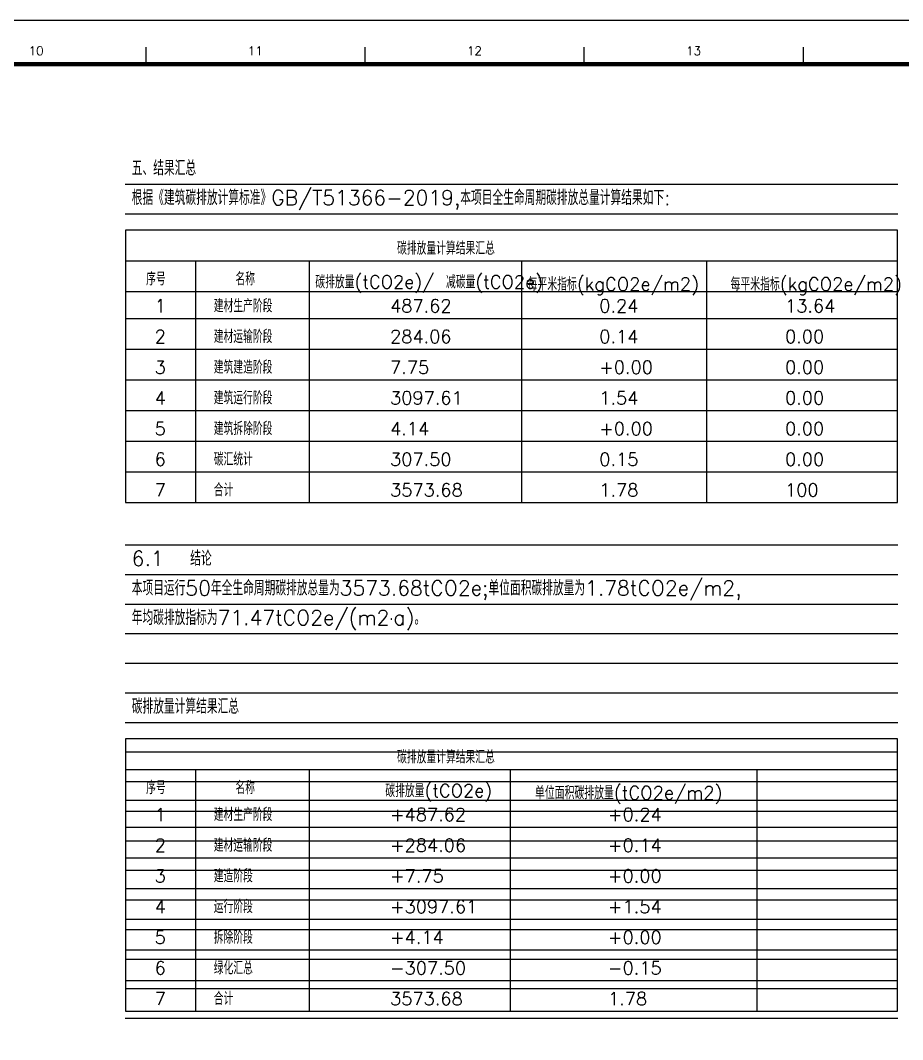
# Model space of a CAD drawing. Header units: inches. Extents: x 0 to 508000, y 0 to 738838.
# Drawn here: x 49641 to 69770, y 25482 to 48738 of the extents above; entities that cross this region are included whole.
import ezdxf
from ezdxf.enums import TextEntityAlignment as Align
from ezdxf.lldxf.tags import DXFTag

# ---------------------------------------------------------------- set-up
doc = ezdxf.new("R2010")
doc.units = ezdxf.units.IN
doc.header["$LTSCALE"] = 1000
doc.header["$MEASUREMENT"] = 0
for name, color, linetype, true_color in [('PUB_TAB', 7, 'Continuous', 0xffffff), ('PUB_TEXT', 7, 'Continuous', 0xffffff), ('TK', 7, 'Continuous', 0xffffff), ('ZG-图框层', 4, 'Continuous', 0x00ffff), ('打底线', 7, 'Continuous', 0xffffff)]:
    doc.layers.add(name, color=color, linetype=linetype, true_color=true_color)
doc.styles.add('ISOCP', font='txt.shx', dxfattribs={"height": 0.2, "bigfont": 'gbcbig.shx'})
doc.styles.add('TXTSTY_ANONYMOUS', font='txt.shx', dxfattribs={"height": 0.2, "bigfont": 'gbcbig.shx'})
tags = doc.linetypes.add('DOT', pattern=[0.25, 0, -0.25]).pattern_tags.tags
tags[6:7] = [DXFTag(74, 4), DXFTag(75, 0), DXFTag(340, '0'), DXFTag(46, 0.0), DXFTag(50, 0.0), DXFTag(44, 0.0), DXFTag(45, 0.0)]
tags[4:5] = [DXFTag(74, 4), DXFTag(75, 0), DXFTag(340, '0'), DXFTag(46, 0.0), DXFTag(50, 0.0), DXFTag(44, 0.0), DXFTag(45, 0.0)]

msp = doc.modelspace()

# ---------------------------------------------------------------- linework, layer by layer
at = {"layer": 'PUB_TAB', "color": 2, "lineweight": -3, "true_color": 0xffff00}
for points in [[(52037, 37736), (69657, 37736), (69657, 43951), (52037, 43951)], [(52037, 26129), (69657, 26129), (69657, 32343), (52037, 32343)]]:
    msp.add_lwpolyline(points, close=True, dxfattribs=at)
for points in [[(52037, 43251), (69657, 43251)], [(53637, 43251), (53637, 37736)], [(56231, 43251), (56231, 37736)], [(61074, 43251), (61074, 37736)], [(65292, 43251), (65292, 37736)], [(52037, 42551), (69657, 42551)], [(52037, 41936), (69657, 41936)], [(52037, 41236), (69657, 41236)], [(52037, 40536), (69657, 40536)], [(52037, 39836), (69657, 39836)], [(52037, 39136), (69657, 39136)], [(52037, 38436), (69657, 38436)], [(52037, 31643), (69657, 31643)], [(53637, 31643), (53637, 26129)], [(56231, 31643), (56231, 26129)], [(60813, 31643), (60813, 26129)], [(66443, 31643), (66443, 26129)], [(52037, 30943), (69657, 30943)], [(52037, 30329), (69657, 30329)], [(52037, 29629), (69657, 29629)], [(52037, 28929), (69657, 28929)], [(52037, 28229), (69657, 28229)], [(52037, 27529), (69657, 27529)], [(52037, 26829), (69657, 26829)]]:
    msp.add_lwpolyline(points, dxfattribs=at)
at = {"layer": 'TK', "lineweight": -3}
for p, q in [((52500, 48130), (52500, 47738)), ((57500, 48130), (57500, 47738)), ((62500, 48130), (62500, 47738)), ((67500, 48130), (67500, 47738))]:
    msp.add_line(p, q, dxfattribs=at)
at = {"layer": 'ZG-图框层', "lineweight": -3}
msp.add_lwpolyline([(0, 6738), (89100, 6738), (89100, 48738), (0, 48738)], close=True, dxfattribs=at)
at = {"layer": 'ZG-图框层', "lineweight": -3, "const_width": 100}
msp.add_lwpolyline([(2500, 7738), (88100, 7738), (88100, 47738), (2500, 47738)], close=True, dxfattribs=at)
at = {"layer": '打底线', "color": 0, "linetype": 'DOT', "lineweight": -3}
for p, q in [((52033, 45003), (69660, 45003)), ((52033, 44328), (69660, 44328)), ((52033, 36771), (69660, 36771)), ((52033, 36096), (69660, 36096)), ((52033, 35421), (69660, 35421)), ((52033, 34746), (69660, 34746)), ((52033, 34071), (69660, 34071)), ((52033, 33396), (69660, 33396)), ((52033, 32721), (69660, 32721)), ((52033, 32046), (69660, 32046)), ((52033, 31371), (69660, 31371)), ((52033, 30696), (69660, 30696)), ((52033, 30021), (69660, 30021)), ((52033, 29346), (69660, 29346)), ((52033, 28671), (69660, 28671)), ((52033, 27996), (69660, 27996)), ((52033, 27321), (69660, 27321)), ((52033, 26646), (69660, 26646)), ((52033, 25971), (69660, 25971))]:
    msp.add_line(p, q, dxfattribs=at)

# ---------------------------------------------------------------- texts
at = {"layer": 'PUB_TAB', "color": 2, "true_color": 0xffff00, "style": 'TXTSTY_ANONYMOUS'}
for s, height, p in [('碳排放量计算结果汇总', 297.5, (58235, 43391)), ('序号', 297.5, (52511, 42691)), ('名称', 297.5, (54548, 42691)), ('碳排放量(tCO2e)/ 减碳量(tCO2e)', 297.5, (56371, 42622)), ('每平米指标(kgCO2e/m2)', 299.62, (61214, 42572)), ('每平米指标(kgCO2e/m2)', 299.62, (65844, 42572)), ('1', 298, (52706, 42076)), ('建材生产阶段', 297.5, (54053, 42076)), ('487.62', 297.5, (58076, 42076)), ('0.24', 297.5, (62849, 42076)), ('13.64', 297.5, (67088, 42076)), ('2', 298, (52706, 41376)), ('建材运输阶段', 297.5, (54053, 41376)), ('284.06', 297.5, (58076, 41376)), ('0.14', 297.5, (62849, 41376)), ('0.00', 297.5, (67088, 41376)), ('3', 298, (52706, 40676)), ('建筑建造阶段', 297.5, (54053, 40676)), ('7.75', 297.5, (58076, 40676)), ('+0.00', 297.5, (62849, 40676)), ('0.00', 297.5, (67088, 40676)), ('4', 298, (52706, 39976)), ('建筑运行阶段', 297.5, (54053, 39976)), ('3097.61', 297.5, (58076, 39976)), ('1.54', 297.5, (62849, 39976)), ('0.00', 297.5, (67088, 39976)), ('5', 298, (52706, 39276)), ('建筑拆除阶段', 297.5, (54053, 39276)), ('4.14', 297.5, (58076, 39276)), ('+0.00', 297.5, (62849, 39276)), ('0.00', 297.5, (67088, 39276)), ('6', 298, (52706, 38576)), ('碳汇统计', 297.5, (54053, 38576)), ('307.50', 297.5, (58076, 38576)), ('0.15', 297.5, (62849, 38576)), ('0.00', 297.5, (67088, 38576)), ('7', 298, (52706, 37876)), ('合计', 297.5, (54053, 37876)), ('3573.68', 297.5, (58076, 37876)), ('1.78', 297.5, (62849, 37876)), ('100', 297.5, (67088, 37876)), ('碳排放量计算结果汇总', 297.5, (58235, 31783)), ('序号', 297.5, (52511, 31083)), ('名称', 297.5, (54548, 31083)), ('碳排放量(tCO2e)', 297.5, (57968, 31014)), ('单位面积碳排放量(tCO2e/m2)', 299.62, (61383, 30965)), ('1', 298, (52706, 30469)), ('建材生产阶段', 297.5, (54053, 30469)), ('+487.62', 297.5, (58076, 30469)), ('+0.24', 297.5, (63049, 30469)), ('2', 298, (52706, 29769)), ('建材运输阶段', 297.5, (54053, 29769)), ('+284.06', 297.5, (58076, 29769)), ('+0.14', 297.5, (63049, 29769)), ('3', 298, (52706, 29069)), ('建造阶段', 297.5, (54053, 29069)), ('+7.75', 297.5, (58076, 29069)), ('+0.00', 297.5, (63049, 29069)), ('4', 298, (52706, 28369)), ('运行阶段', 297.5, (54053, 28369)), ('+3097.61', 297.5, (58076, 28369)), ('+1.54', 297.5, (63049, 28369)), ('5', 298, (52706, 27669)), ('拆除阶段', 297.5, (54053, 27669)), ('+4.14', 297.5, (58076, 27669)), ('+0.00', 297.5, (63049, 27669)), ('6', 298, (52706, 26969)), ('绿化汇总', 297.5, (54053, 26969)), ('-307.50', 297.5, (58076, 26969)), ('-0.15', 297.5, (63049, 26969)), ('7', 298, (52706, 26269)), ('合计', 297.5, (54053, 26269)), ('3573.68', 297.5, (58076, 26269)), ('1.78', 297.5, (63049, 26269))]:
    msp.add_text(s, height=height, dxfattribs=at).set_placement(p)
at = {"layer": 'PUB_TEXT', "color": 0, "linetype": 'ByBlock', "style": 'TXTSTY_ANONYMOUS'}
for s, p in [('五、结果汇总', (52182, 45199)), ('根据《建筑碳排放计算标准》GB/T51366-2019,本项目全生命周期碳排放总量计算结果如下:', (52182, 44524)), ('碳排放量计算结果汇总', (52182, 32917))]:
    msp.add_text(s, height=340, dxfattribs=at).set_placement(p)
at = {"layer": 'PUB_TEXT', "color": 2, "linetype": 'ByBlock', "true_color": 0xffff00, "style": 'TXTSTY_ANONYMOUS'}
for s, p in [('6.1  结论', (52182, 36292)), ('本项目运行50年全生命周期碳排放总量为3573.68tCO2e;单位面积碳排放量为1.78tCO2e/m2,', (52182, 35617)), ('年均碳排放指标为71.47tCO2e/(m2·a)。', (52182, 34942))]:
    msp.add_text(s, height=340, dxfattribs=at).set_placement(p)
at = {"layer": 'TK', "style": 'ISOCP'}
for s, p in [('10', (50000, 48042)), ('11', (55000, 48042)), ('12', (60000, 48042)), ('13', (65000, 48042))]:
    msp.add_text(s, height=200, dxfattribs=at).set_placement(p, align=Align.MIDDLE_CENTER)

doc.saveas('drawing.dxf')
